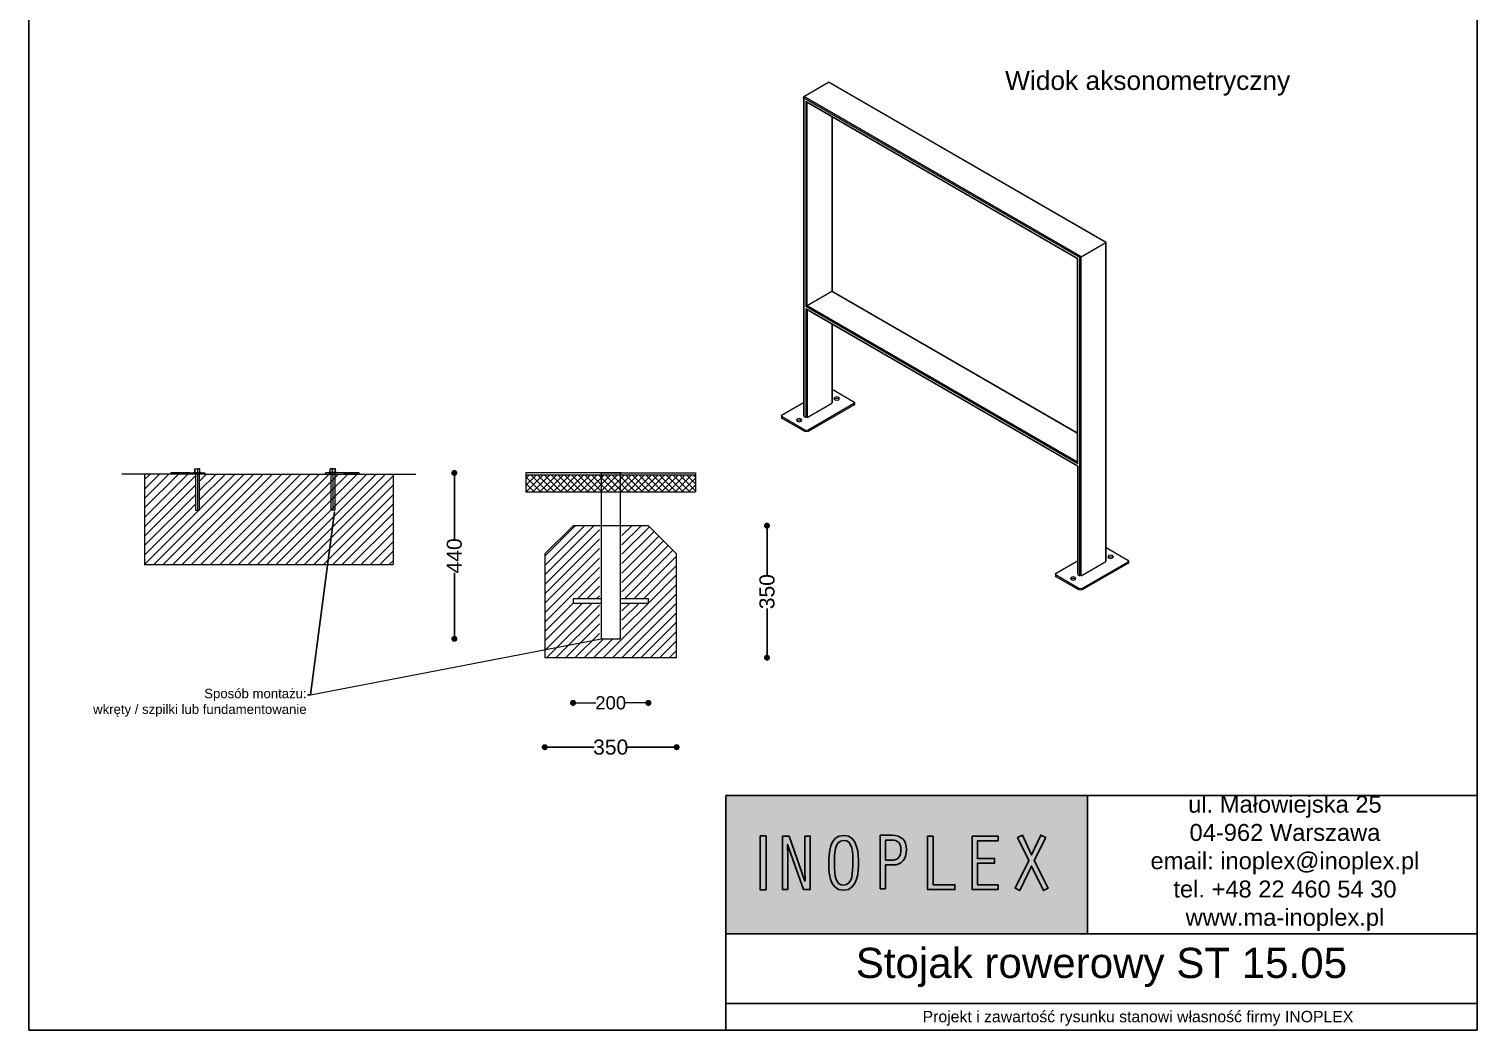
# Model space of a CAD drawing. Header units: millimetres. Extents: x 27569 to 31413, y 14359 to 19670.
# Drawn here: x 27569 to 31413, y 14359 to 17015 of the extents above; entities that cross this region are included whole.
import ezdxf
from ezdxf import colors
from ezdxf.entities.mleader import LeaderData, LeaderLine
from ezdxf.math import Vec2, Vec3

# ---------------------------------------------------------------- set-up
doc = ezdxf.new("R2010")
doc.units = ezdxf.units.MM
doc.header["$LTSCALE"] = 3
for name, color, linetype, lineweight in [('Elementy modelu - Kształty_Nr_pióra__1', 7, 'Continuous', 13), ('Konstrukcja - Słupy_Nr_pióra__1', 7, 'Continuous', 13), ('Krawędzie widoczneARTUR', 7, 'Continuous', 50), ('stal', 7, 'Continuous', 20)]:
    doc.layers.add(name, color=color, linetype=linetype, lineweight=lineweight)
doc.layers.add('LAYER_1', color=7, linetype='Continuous')
doc.styles.get("Standard").update_dxf_attribs({"font": 'arial.ttf'})
doc.dimstyles.new('MATEUSZ', dxfattribs={"dimtxt": 35, "dimasz": 16, "dimexe": 0.18, "dimexo": 0.0625, "dimgap": 0.09, "dimtad": 0, "dimdec": 0, "dimdsep": 46, "dimtxsty": 'Standard', "dimblk": 'DOT', "dimcen": 0.09, "dimse1": 1, "dimse2": 1, "dimadec": 0, "dimazin": 0, "dimtfac": 1, "dimtdec": 0, "dimtofl": 0, "dimtmove": 0, "dimatfit": 3, "dimfxl": 0, "dimtolj": 1, "dimtzin": 0, "dimlwd": 9, "dimlwe": 9, "dimarcsym": 0})
doc.dimstyles.get("Standard").update_dxf_attribs({"dimtxt": 0.18, "dimasz": 0.18, "dimexe": 0.18, "dimexo": 0.0625, "dimgap": 0.09, "dimtad": 0, "dimtih": 1, "dimtoh": 1, "dimdec": 4, "dimzin": 0, "dimdsep": 46, "dimtxsty": 'Standard', "dimcen": 0.09, "dimadec": 0, "dimazin": 0, "dimtfac": 1, "dimtdec": 4, "dimtofl": 0, "dimtmove": 0, "dimatfit": 3, "dimfxl": 0, "dimtolj": 1, "dimtzin": 0, "dimarcsym": 0})

# ---------------------------------------------------------------- blocks, each defined once
blk = doc.blocks.new('_Dot')
at = {"color": 0, "linetype": 'ByBlock', "lineweight": -2}
blk.add_line((-0.5, 0), (-1, 0), dxfattribs=at)
at = {"color": 0, "linetype": 'ByBlock', "const_width": 0.5}
blk.add_lwpolyline([(-0.25, 0, 1), (0.25, 0, 1)], format="xyb", close=True, dxfattribs=at)
blk = doc.blocks.new('*D9')
at = {"color": 0, "lineweight": -2}
for p, q in [((1138.5, -724.5), (1253.3, -724.5)), ((1456.5, -724.5), (1341.7, -724.5))]:
    blk.add_line(p, q, dxfattribs=at)
at = {"layer": 'Defpoints', "color": 0}
for p in [(1122.5, -487), (1472.5, -487), (1472.5, -724.5)]:
    blk.add_point(p, dxfattribs=at)
at = {"color": 0, "lineweight": -2, "xscale": 16, "yscale": 16, "zscale": 16, "rotation": 180}
blk.add_blockref('_Dot', (1122.5, -724.5), dxfattribs=at)
at = {"color": 0, "lineweight": -2, "xscale": 16, "yscale": 16, "zscale": 16}
blk.add_blockref('_Dot', (1472.5, -724.5), dxfattribs=at)
at = {"color": 0, "lineweight": 15, "insert": (1297.5, -724.5), "char_height": 40, "attachment_point": 5}
blk.add_mtext('\\A1;350', dxfattribs=at)
blk = doc.blocks.new('*D10')
at = {"color": 0, "lineweight": -2}
for p, q in [((1712.5, -153), (1712.5, -267.8)), ((1712.5, -471), (1712.5, -356.2))]:
    blk.add_line(p, q, dxfattribs=at)
at = {"layer": 'Defpoints', "color": 0}
for p in [(1712.5, -137), (1712.5, -137), (1472.5, -487)]:
    blk.add_point(p, dxfattribs=at)
at = {"color": 0, "lineweight": -2, "xscale": 16, "yscale": 16, "zscale": 16}
for p, rotation in [((1712.5, -137), 90), ((1712.5, -487), 270)]:
    blk.add_blockref('_Dot', p, dxfattribs=dict(at, rotation=rotation))
at = {"color": 0, "lineweight": 15, "insert": (1712.5, -312), "char_height": 40, "attachment_point": 5, "rotation": 90}
blk.add_mtext('\\A1;350', dxfattribs=at)
blk = doc.blocks.new('*D11')
at = {"color": 0, "lineweight": -2}
for p, q in [((882.5, -13), (882.5, -172)), ((882.5, -421), (882.5, -262))]:
    blk.add_line(p, q, dxfattribs=at)
at = {"layer": 'Defpoints', "color": 0}
for p in [(1322.5, 3), (882.5, -437), (1320, -437)]:
    blk.add_point(p, dxfattribs=at)
at = {"color": 0, "lineweight": -2, "xscale": 16, "yscale": 16, "zscale": 16}
for p, rotation in [((882.5, 3), 90), ((882.5, -437), 270)]:
    blk.add_blockref('_Dot', p, dxfattribs=dict(at, rotation=rotation))
at = {"color": 0, "lineweight": 15, "insert": (882.5, -217), "char_height": 40, "attachment_point": 5, "rotation": 90}
blk.add_mtext('\\A1;440', dxfattribs=at)
blk = doc.blocks.new('*D12')
at = {"color": 0, "lineweight": 9}
for p, q in [((1213.5, -607), (1258.5, -607)), ((1381.5, -607), (1336.5, -607))]:
    blk.add_line(p, q, dxfattribs=at)
at = {"layer": 'Defpoints', "color": 0}
for p in [(1197.5, -343), (1397.5, -343), (1397.5, -607)]:
    blk.add_point(p, dxfattribs=at)
at = {"color": 0, "lineweight": 9, "xscale": 16, "yscale": 16, "zscale": 16, "rotation": 180}
blk.add_blockref('_Dot', (1197.5, -607), dxfattribs=at)
at = {"color": 0, "lineweight": 9, "xscale": 16, "yscale": 16, "zscale": 16}
blk.add_blockref('_Dot', (1397.5, -607), dxfattribs=at)
at = {"color": 0, "insert": (1297.5, -607), "char_height": 35, "attachment_point": 5}
blk.add_mtext('\\A1;200', dxfattribs=at)
blk = doc.blocks.new('MOCOWANIE')
at = {"lineweight": 9}
h = blk.add_hatch(dxfattribs=at)
h.set_pattern_fill('JIS_WOOD', color=256, scale=25)
h.set_pattern_definition([(45, (-2381.82, -1962.995), (-12.5, 12.5), [])])
h.paths.add_polyline_path([(574.7, 0), (560, 0), (220, 0), (205.3, 0), (205.3, -96.1), (195, -96), (195, 0), (140, 0), (60, 0), (60, -240), (720, -240), (720, 0), (640, 0), (585, 0), (585, 0), (574.7, 0)])
h = blk.add_hatch(dxfattribs=at)
h.set_pattern_fill('ANSI37', color=256, scale=4)
h.set_pattern_definition([(45, (-816.598, -2153.975), (-8.980256, 8.980256), []), (135, (-816.598, -2153.975), (-8.980256, -8.980256), [])])
h.paths.add_polyline_path([(1272.5, -2), (1072.5, -2), (1072.5, -47), (1272.5, -47)])
h.paths.add_polyline_path([(1322.5, -2), (1272.5, -2), (1272.5, -47), (1322.5, -47)])
h.paths.add_polyline_path([(1522.5, -2), (1322.5, -2), (1322.5, -47), (1522.5, -47)])
h = blk.add_hatch(dxfattribs=at)
h.set_pattern_fill('JIS_WOOD', color=256, scale=25)
h.set_pattern_definition([(45, (-15721.51, -12568), (-12.5, 12.5), [])])
h.paths.add_polyline_path([(1267.5, -137), (1197.5, -137), (1122.5, -212), (1122.5, -487), (1322.5, -487), (1472.5, -487), (1472.5, -212), (1397.5, -137), (1327.5, -137), (1327.5, -331), (1397.5, -331), (1397.5, -343), (1327.5, -343), (1327.5, -437), (1267.5, -437), (1267.5, -343), (1197.5, -343), (1197.5, -331), (1267.5, -331)])
for p, q in [((140, 0), (0, 0)), ((140, 0), (60, 0)), ((60, 0), (60, -240)), ((180, 3), (130, 3)), ((130, 3), (130, 0)), ((140, 3), (180, 3)), ((140, 3), (220, 3)), ((220, 0), (140, 0)), ((220, 3), (220, 0)), ((220, 3), (220, 0)), ((220, 0), (560, 0)), ((580, 3), (540, 3)), ((540, 3), (540, 0)), ((630, 3), (550, 3)), ((550, 0), (630, 0)), ((620, 3), (570, 3)), ((590, 3), (630, 3)), ((630, 0), (630, 3)), ((630, 0), (780, 0)), ((640, 0), (720, 0)), ((720, 0), (720, -240)), ((1272.5, 3), (1072.5, 3)), ((1072.5, 3), (1072.5, -47)), ((1072.5, 3), (1072.5, -2)), ((1327.5, 3), (1267.5, 3)), ((1322.5, 3), (1272.5, 3)), ((1272.5, 3), (1322.5, 3)), ((1272.5, 3), (1272.5, -437)), ((1322.5, 3), (1522.5, 3)), ((1322.5, 3), (1322.5, -437)), ((1522.5, 3), (1522.5, -47)), ((1072.5, -2), (1522.5, -2)), ((1072.5, -47), (1522.5, -47)), ((1122.5, -212), (1197.5, -137)), ((1397.5, -137), (1197.5, -137)), ((1472.5, -212), (1397.5, -137)), ((1122.5, -212), (1122.5, -487)), ((1472.5, -487), (1472.5, -212)), ((58.9, -240), (720, -240)), ((1122.5, -487), (1322.5, -487)), ((1322.5, -487), (1472.5, -487))]:
    blk.add_line(p, q, dxfattribs=at)
at = {"lineweight": 15}
blk.add_line((500.3, -585.7), (1272.5, -437), dxfattribs=at)
at = {"layer": 'Krawędzie widoczneARTUR', "lineweight": 9}
for p, q in [((190, 4), (210.3, 4)), ((190, 4), (190, 3)), ((193.2, 4.7), (193.2, 11.7)), ((194, 14.2), (205.9, 14.2)), ((194.3, 4.7), (194.3, 11.7)), ((195.3, 4), (195.3, 3)), ((201.3, 4.7), (201.3, 11.7)), ((205.9, 14.2), (206.5, 14.2)), ((207.2, 4.7), (207.2, 11.7)), ((570, 4), (549.7, 4)), ((552.8, 4.7), (552.8, 11.7)), ((554.1, 14.2), (553.5, 14.2)), ((566, 14.2), (554.1, 14.2)), ((558.7, 4.7), (558.7, 11.7)), ((564.7, 4), (564.7, 3)), ((565.7, 4.7), (565.7, 11.7)), ((566.8, 4.7), (566.8, 11.7)), ((570, 4), (570, 3)), ((1197.5, -331), (1197.5, -343)), ((1272.5, -331), (1197.5, -331)), ((1272.5, -343), (1197.5, -343)), ((1397.5, -331), (1322.5, -331)), ((1397.5, -343), (1322.5, -343)), ((1397.5, -343), (1397.5, -331)), ((1272.5, -437), (1322.5, -437)), ((1275, -437), (1272.5, -437)), ((1322.5, -437), (1320, -437))]:
    blk.add_line(p, q, dxfattribs=at)
at = {"layer": 'Krawędzie widoczneARTUR', "lineweight": 9, "flags": 128}
for points in [[(193.2, 11.7), (193.2, 12.1), (193.3, 12.4), (193.3, 12.7), (193.3, 13), (193.4, 13.3), (193.4, 13.5), (193.5, 13.6), (193.5, 13.8), (193.6, 13.9), (193.7, 13.9), (193.7, 14), (193.8, 14), (193.8, 14), (193.9, 13.9), (193.9, 13.9), (194, 13.8), (194, 13.6), (194.1, 13.5), (194.2, 13.3), (194.2, 13), (194.2, 12.7), (194.3, 12.4), (194.3, 12.1), (194.3, 11.7)], [(193.2, 4.7), (193.2, 4.7), (193.2, 4.7), (193.2, 4.6), (193.2, 4.6), (193.2, 4.6), (193.2, 4.5), (193.2, 4.5), (193.2, 4.5), (193.2, 4.4), (193.2, 4.4), (193.2, 4.4), (193.3, 4.3), (193.3, 4.3), (193.3, 4.3), (193.3, 4.2), (193.3, 4.2), (193.3, 4.2), (193.3, 4.1), (193.3, 4.1), (193.3, 4.1), (193.3, 4.1), (193.3, 4), (193.4, 4), (193.4, 4)], [(194, 14.2), (193.8, 14.1), (193.6, 13.9)], [(194.3, 11.7), (194.4, 12.1), (194.6, 12.4), (194.8, 12.7), (195.1, 13), (195.4, 13.3), (195.7, 13.5), (196, 13.6), (196.3, 13.8), (196.7, 13.9), (197.1, 13.9), (197.4, 14), (197.8, 14), (198.2, 14), (198.5, 13.9), (198.9, 13.9), (199.3, 13.8), (199.6, 13.7), (199.9, 13.5), (200.3, 13.3), (200.5, 13), (200.8, 12.7), (201, 12.4), (201.2, 12.1), (201.3, 11.7)], [(194.3, 4.7), (194.3, 4.7), (194.3, 4.7), (194.3, 4.6), (194.3, 4.6), (194.3, 4.6), (194.3, 4.5), (194.3, 4.5), (194.3, 4.5), (194.3, 4.4), (194.3, 4.4), (194.3, 4.4), (194.3, 4.3), (194.4, 4.3), (194.4, 4.3), (194.4, 4.2), (194.4, 4.2), (194.4, 4.2), (194.4, 4.1), (194.4, 4.1), (194.4, 4.1), (194.4, 4.1), (194.4, 4), (194.4, 4), (194.4, 4)], [(207, 12.3), (206.9, 12.6), (206.7, 12.9), (206.5, 13.1), (206.3, 13.3), (206.1, 13.5), (205.9, 13.6), (205.6, 13.7), (205.4, 13.8), (205.1, 13.9), (204.9, 13.9), (204.6, 14), (204.4, 14), (204.1, 14), (203.8, 14), (203.6, 13.9), (203.3, 13.9), (203.1, 13.8), (202.8, 13.7), (202.6, 13.6), (202.3, 13.3), (202, 13), (201.7, 12.6), (201.5, 12.2), (201.3, 11.7)], [(201.3, 4.7), (201.3, 4.7), (201.3, 4.7), (201.3, 4.6), (201.3, 4.6), (201.3, 4.6), (201.3, 4.5), (201.3, 4.5), (201.3, 4.5), (201.3, 4.4), (201.3, 4.4), (201.3, 4.4), (201.3, 4.3), (201.3, 4.3), (201.3, 4.3), (201.3, 4.2), (201.3, 4.2), (201.3, 4.2), (201.3, 4.1), (201.3, 4.1), (201.3, 4.1), (201.3, 4.1), (201.3, 4), (201.3, 4), (201.3, 4)], [(206.8, 13.9), (206.6, 14.1), (206.5, 14.2)], [(207.2, 11.7), (207.2, 11.8), (207.2, 12), (207.2, 12.1), (207.2, 12.3), (207.2, 12.4), (207.2, 12.5), (207.1, 12.7), (207.1, 12.8), (207.1, 12.9), (207.1, 13), (207.1, 13.1), (207.1, 13.2), (207, 13.3), (207, 13.4), (207, 13.5), (207, 13.5), (207, 13.6), (206.9, 13.7), (206.9, 13.7), (206.9, 13.8), (206.9, 13.8), (206.9, 13.8), (206.8, 13.9), (206.8, 13.9)], [(207, 12.3), (207, 12.3), (207, 12.3), (207, 12.3), (207, 12.2), (207.1, 12.2), (207.1, 12.2), (207.1, 12.2), (207.1, 12.1), (207.1, 12.1), (207.1, 12.1), (207.1, 12), (207.1, 12), (207.1, 12), (207.1, 12), (207.2, 11.9), (207.2, 11.9), (207.2, 11.9), (207.2, 11.9), (207.2, 11.8), (207.2, 11.8), (207.2, 11.8), (207.2, 11.7), (207.2, 11.7), (207.2, 11.7)], [(207.2, 4.7), (207.2, 4.7), (207.2, 4.7), (207.2, 4.6), (207.2, 4.6), (207.2, 4.6), (207.2, 4.5), (207.2, 4.5), (207.2, 4.5), (207.2, 4.4), (207.2, 4.4), (207.2, 4.4), (207.2, 4.3), (207.2, 4.3), (207.2, 4.3), (207.2, 4.2), (207.2, 4.2), (207.1, 4.2), (207.1, 4.1), (207.1, 4.1), (207.1, 4.1), (207.1, 4.1), (207.1, 4), (207.1, 4), (207.1, 4)], [(552.8, 11.7), (552.8, 11.8), (552.8, 12), (552.8, 12.1), (552.8, 12.3), (552.8, 12.4), (552.8, 12.5), (552.9, 12.7), (552.9, 12.8), (552.9, 12.9), (552.9, 13), (552.9, 13.1), (552.9, 13.2), (553, 13.3), (553, 13.4), (553, 13.5), (553, 13.5), (553, 13.6), (553.1, 13.7), (553.1, 13.7), (553.1, 13.8), (553.1, 13.8), (553.1, 13.8), (553.2, 13.9), (553.2, 13.9)], [(553, 12.3), (553, 12.3), (553, 12.3), (553, 12.3), (553, 12.2), (552.9, 12.2), (552.9, 12.2), (552.9, 12.2), (552.9, 12.1), (552.9, 12.1), (552.9, 12.1), (552.9, 12), (552.9, 12), (552.9, 12), (552.9, 12), (552.8, 11.9), (552.8, 11.9), (552.8, 11.9), (552.8, 11.9), (552.8, 11.8), (552.8, 11.8), (552.8, 11.8), (552.8, 11.7), (552.8, 11.7), (552.8, 11.7)], [(552.8, 4.7), (552.8, 4.7), (552.8, 4.7), (552.8, 4.6), (552.8, 4.6), (552.8, 4.6), (552.8, 4.5), (552.8, 4.5), (552.8, 4.5), (552.8, 4.4), (552.8, 4.4), (552.8, 4.4), (552.8, 4.3), (552.8, 4.3), (552.8, 4.3), (552.8, 4.2), (552.8, 4.2), (552.9, 4.2), (552.9, 4.1), (552.9, 4.1), (552.9, 4.1), (552.9, 4.1), (552.9, 4), (552.9, 4), (552.9, 4)], [(553, 12.3), (553.1, 12.6), (553.3, 12.9), (553.5, 13.1), (553.7, 13.3), (553.9, 13.5), (554.1, 13.6), (554.4, 13.7), (554.6, 13.8), (554.9, 13.9), (555.1, 13.9), (555.4, 14), (555.6, 14), (555.9, 14), (556.2, 14), (556.4, 13.9), (556.7, 13.9), (556.9, 13.8), (557.2, 13.7), (557.4, 13.6), (557.7, 13.3), (558, 13), (558.3, 12.6), (558.5, 12.2), (558.7, 11.7)], [(553.2, 13.9), (553.4, 14.1), (553.5, 14.2)], [(565.7, 11.7), (565.6, 12.1), (565.4, 12.4), (565.2, 12.7), (564.9, 13), (564.6, 13.3), (564.3, 13.5), (564, 13.6), (563.7, 13.8), (563.3, 13.9), (562.9, 13.9), (562.6, 14), (562.2, 14), (561.8, 14), (561.5, 13.9), (561.1, 13.9), (560.7, 13.8), (560.4, 13.7), (560.1, 13.5), (559.7, 13.3), (559.5, 13), (559.2, 12.7), (559, 12.4), (558.8, 12.1), (558.7, 11.7)], [(558.7, 4.7), (558.7, 4.7), (558.7, 4.7), (558.7, 4.6), (558.7, 4.6), (558.7, 4.6), (558.7, 4.5), (558.7, 4.5), (558.7, 4.5), (558.7, 4.4), (558.7, 4.4), (558.7, 4.4), (558.7, 4.3), (558.7, 4.3), (558.7, 4.3), (558.7, 4.2), (558.7, 4.2), (558.7, 4.2), (558.7, 4.1), (558.7, 4.1), (558.7, 4.1), (558.7, 4.1), (558.7, 4), (558.7, 4), (558.7, 4)], [(565.7, 4.7), (565.7, 4.7), (565.7, 4.7), (565.7, 4.6), (565.7, 4.6), (565.7, 4.6), (565.7, 4.5), (565.7, 4.5), (565.7, 4.5), (565.7, 4.4), (565.7, 4.4), (565.7, 4.4), (565.7, 4.3), (565.6, 4.3), (565.6, 4.3), (565.6, 4.2), (565.6, 4.2), (565.6, 4.2), (565.6, 4.1), (565.6, 4.1), (565.6, 4.1), (565.6, 4.1), (565.6, 4), (565.6, 4), (565.6, 4)], [(566.8, 11.7), (566.8, 12.1), (566.7, 12.4), (566.7, 12.7), (566.7, 13), (566.6, 13.3), (566.6, 13.5), (566.5, 13.6), (566.5, 13.8), (566.4, 13.9), (566.3, 13.9), (566.3, 14), (566.2, 14), (566.2, 14), (566.1, 13.9), (566.1, 13.9), (566, 13.8), (566, 13.6), (565.9, 13.5), (565.8, 13.3), (565.8, 13), (565.8, 12.7), (565.7, 12.4), (565.7, 12.1), (565.7, 11.7)], [(566, 14.2), (566.2, 14.1), (566.4, 13.9)], [(566.8, 4.7), (566.8, 4.7), (566.8, 4.7), (566.8, 4.6), (566.8, 4.6), (566.8, 4.6), (566.8, 4.5), (566.8, 4.5), (566.8, 4.5), (566.8, 4.4), (566.8, 4.4), (566.8, 4.4), (566.7, 4.3), (566.7, 4.3), (566.7, 4.3), (566.7, 4.2), (566.7, 4.2), (566.7, 4.2), (566.7, 4.1), (566.7, 4.1), (566.7, 4.1), (566.7, 4.1), (566.7, 4), (566.6, 4), (566.6, 4)]]:
    blk.add_lwpolyline(points, dxfattribs=at)
at = {"layer": 'stal', "lineweight": 9}
for p, q in [((190, 3), (195, 3)), ((195, 3), (195, -96)), ((195, 3), (200.3, 3)), ((200.3, 3), (200.3, -96.1)), ((207.1, 4), (204.1, 4)), ((210.3, 3), (205.3, 3)), ((205.3, 3), (205.3, -96.1)), ((210.3, 4), (210.3, 3)), ((549.7, 4), (549.7, 3)), ((549.7, 3), (554.7, 3)), ((552.9, 4), (555.9, 4)), ((554.7, 3), (554.7, -96.1)), ((565, 3), (559.7, 3)), ((559.7, 3), (559.7, -96.1)), ((570, 3), (565, 3)), ((565, 3), (565, -96)), ((195, -96), (205.3, -96.1)), ((565, -96), (554.7, -96.1))]:
    blk.add_line(p, q, dxfattribs=at)
at = {"lineweight": 15}
for base, p1, p2, picture, middle in [((882.5, -437), (1322.5, 3), (1320, -437), '*D11', (882.5, -217)), ((1712.5, -137), (1472.5, -487), (1712.5, -137), '*D10', (1712.5, -312))]:
    dim = blk.add_linear_dim(base=base, p1=p1, p2=p2, angle=90, dimstyle='Standard', override={"dimtxt": 40, "dimasz": 16, "dimtih": 0, "dimtoh": 0, "dimdec": 0, "dimblk": 'Dot', "dimse1": 1, "dimse2": 1, "dimtdec": 0}, dxfattribs=at)
    dim.commit()
    dim.dimension.update_dxf_attribs({"geometry": picture, "text_midpoint": middle})
dim = blk.add_linear_dim(base=(1397.5, -607), p1=(1197.5, -343), p2=(1397.5, -343), dimstyle='MATEUSZ')
dim.commit()
dim.dimension.update_dxf_attribs({"geometry": '*D12', "text_midpoint": (1297.5, -607)})
dim = blk.add_linear_dim(base=(1472.5, -724.5), p1=(1122.5, -487), p2=(1472.5, -487), dimstyle='Standard', override={"dimtxt": 40, "dimasz": 16, "dimtih": 0, "dimtoh": 0, "dimdec": 0, "dimblk": 'Dot', "dimse1": 1, "dimse2": 1, "dimtdec": 0}, dxfattribs=at)
dim.commit()
dim.dimension.update_dxf_attribs({"geometry": '*D9', "text_midpoint": (1297.5, -724.5)})
ml = blk.add_multileader_mtext('Standard', dxfattribs=at)
ml.set_content('Sposób montażu:\\Pwkręty / szpilki lub fundamentowanie', color=256)
ml.set_leader_properties()
ml.build(insert=Vec2(0, 0))
ctx = ml.context
ctx.base_point, ctx.char_height, ctx.plane_origin = Vec3(-77, -585.7), 25, Vec3(585, -96)
ctx.text_align_type = 2
notes = []
notes.append((ctx, [(1, (1, 1, 0), (500.3, -585.7), (-1, 0), 8, [(0, [(565, -96)], 0, [])])]))
ctx.mtext.insert, ctx.mtext.alignment, ctx.mtext.flow_direction = Vec3(490.3, -569.6), 3, 5
for ctx, leaders in notes:
    for number, flags, end, landing, length, lines in leaders:
        leader = LeaderData()
        leader.index, (leader.has_last_leader_line, leader.has_dogleg_vector, leader.attachment_direction) = number, flags
        leader.last_leader_point, leader.dogleg_vector, leader.dogleg_length = Vec3(end), Vec3(landing), length
        for number, points, colour, breaks in lines:
            line = LeaderLine()
            line.index, line.vertices, line.color, line.breaks = number, Vec3.list(points), colors.encode_raw_color(colour), breaks
            leader.lines.append(line)
        ctx.leaders.append(leader)

msp = doc.modelspace()

# ---------------------------------------------------------------- hatches: boundary and pattern name
h = msp.add_hatch(color=255)
h.dxf.hatch_style = 1
h.paths.add_polyline_path([(30378.7, 14981), (29418.7, 14981), (29418.7, 14616.4), (29418.7, 14614.6), (30378.7, 14614.6)])
h.paths.add_polyline_path([(30348.5, 14891.3), (30348.5, 14709.1), (30328.3, 14709.1), (30328.3, 14632.2), (29433.5, 14632.2), (29433.5, 14964.2), (30328.3, 14964.2), (30328.3, 14891.3)], flags=16)
h = msp.add_hatch(color=250)
h.dxf.hatch_style = 1
h.paths.add_polyline_path([(30328.3, 14709.1), (29795.8, 14709.1), (29795.8, 14891.3), (30328.3, 14891.3), (30328.3, 14964.2), (29433.5, 14964.2), (29433.5, 14632.2), (30328.3, 14632.2)])
edge = h.paths.add_edge_path(flags=16)
edge.add_spline(control_points=[(29770.4, 14802.9), (29770.4, 14785.1), (29771, 14730), (29731.1, 14730)], knot_values=[0, 0, 0, 0, 1, 1, 1, 1], degree=3, periodic=0)
edge.add_spline(control_points=[(29731.1, 14730), (29690.7, 14730), (29691.7, 14784.7), (29691.7, 14802.9)], knot_values=[0, 0, 0, 0, 1, 1, 1, 1], degree=3, periodic=0)
edge.add_spline(control_points=[(29691.7, 14802.9), (29691.7, 14826.3), (29693.2, 14875.6), (29731.1, 14875.6)], knot_values=[0, 0, 0, 0, 1, 1, 1, 1], degree=3, periodic=0)
edge.add_spline(control_points=[(29731.1, 14875.6), (29771, 14875.6), (29770.4, 14821.6), (29770.4, 14802.9)], knot_values=[0, 0, 0, 0, 1, 1, 1, 1], degree=3, periodic=0)
edge = h.paths.add_edge_path(flags=0)
edge.add_spline(control_points=[(29755.5, 14802.9), (29755.5, 14778.3), (29755.7, 14743.4), (29731.1, 14743.4)], knot_values=[0, 0, 0, 0, 1, 1, 1, 1], degree=3, periodic=0)
edge.add_spline(control_points=[(29731.1, 14743.4), (29711.1, 14743.4), (29706.6, 14764.7), (29706.6, 14802.9)], knot_values=[0, 0, 0, 0, 1, 1, 1, 1], degree=3, periodic=0)
edge.add_spline(control_points=[(29706.6, 14802.9), (29706.6, 14823.8), (29706, 14862.2), (29731.1, 14862.2)], knot_values=[0, 0, 0, 0, 1, 1, 1, 1], degree=3, periodic=0)
edge.add_spline(control_points=[(29731.1, 14862.2), (29756.1, 14862.2), (29755.5, 14829.7), (29755.5, 14802.9)], knot_values=[0, 0, 0, 0, 1, 1, 1, 1], degree=3, periodic=0)
h.paths.add_polyline_path([(29642.5, 14731.9), (29624.7, 14731.9), (29582.6, 14851.4), (29582.2, 14851), (29582.8, 14818.9), (29582.8, 14731.9), (29568.6, 14731.9), (29568.6, 14873.7), (29586.4, 14873.7), (29628.5, 14754.5), (29628.9, 14754.9), (29628.3, 14786.6), (29628.3, 14873.7), (29642.5, 14873.7)], flags=16)
h.paths.add_polyline_path([(29525.2, 14731.4), (29509.6, 14731.4), (29509.6, 14874.1), (29525.2, 14874.1)], flags=16)
edge = h.paths.add_edge_path(flags=0)
edge.add_spline(control_points=[(29755.5, 14802.9), (29755.5, 14829.7), (29756.1, 14862.2), (29731.1, 14862.2)], knot_values=[0, 0, 0, 0, 1, 1, 1, 1], degree=3, periodic=0)
edge.add_spline(control_points=[(29731.1, 14862.2), (29706, 14862.2), (29706.6, 14823.8), (29706.6, 14802.9)], knot_values=[0, 0, 0, 0, 1, 1, 1, 1], degree=3, periodic=0)
edge.add_spline(control_points=[(29706.6, 14802.9), (29706.6, 14764.7), (29711.1, 14743.4), (29731.1, 14743.4)], knot_values=[0, 0, 0, 0, 1, 1, 1, 1], degree=3, periodic=0)
edge.add_spline(control_points=[(29731.1, 14743.4), (29755.7, 14743.4), (29755.5, 14778.3), (29755.5, 14802.9)], knot_values=[0, 0, 0, 0, 1, 1, 1, 1], degree=3, periodic=0)
h = msp.add_hatch(color=75)
h.dxf.hatch_style = 1
h.paths.add_polyline_path([(30348.5, 14891.3), (29795.8, 14891.3), (29795.8, 14709.1), (30348.5, 14709.1)])
h.paths.add_polyline_path([(30274.1, 14735.1), (30261.4, 14729.2), (30230.3, 14794), (30198.9, 14729.2), (30186.1, 14735.1), (30223.1, 14809.1), (30192.7, 14869.9), (30205.9, 14876.5), (30230.1, 14823.6), (30254.3, 14876.5), (30267.5, 14869.9), (30237.1, 14809.1)], flags=16)
h.paths.add_polyline_path([(30141.2, 14744.7), (30141.2, 14731.9), (30072.1, 14731.9), (30072.1, 14873.7), (30141.2, 14873.7), (30141.2, 14861), (30086.4, 14861), (30086.4, 14814.2), (30131.7, 14814.2), (30131.7, 14801.5), (30086.4, 14801.5), (30086.4, 14744.7)], flags=16)
h.paths.add_polyline_path([(30026.7, 14744.7), (30026.7, 14731.9), (29954.2, 14731.9), (29954.2, 14873.7), (29968.5, 14873.7), (29968.5, 14744.7)], flags=16)
edge = h.paths.add_edge_path(flags=16)
edge.add_spline(control_points=[(29898.2, 14838.1), (29898.2, 14811.8), (29883.3, 14797.1), (29863.7, 14797.1)], knot_values=[0, 0, 0, 0, 1, 1, 1, 1], degree=3, periodic=0)
edge.add_line((29863.7, 14797.1), (29842.5, 14797.1))
edge.add_line((29842.5, 14797.1), (29842.5, 14734))
edge.add_line((29842.5, 14734), (29828.2, 14734))
edge.add_line((29828.2, 14734), (29828.2, 14875.7))
edge.add_line((29828.2, 14875.7), (29859.1, 14875.7))
edge.add_spline(control_points=[(29859.1, 14875.7), (29884.2, 14875.7), (29898.2, 14862.4), (29898.2, 14838.1)], knot_values=[0, 0, 0, 0, 1, 1, 1, 1], degree=3, periodic=0)
edge = h.paths.add_edge_path(flags=0)
edge.add_spline(control_points=[(29883.3, 14838.1), (29883.3, 14820.3), (29875.6, 14810.3), (29862.5, 14810.1)], knot_values=[0, 0, 0, 0, 1, 1, 1, 1], degree=3, periodic=0)
edge.add_line((29862.5, 14810.1), (29842.5, 14809.9))
edge.add_line((29842.5, 14809.9), (29842.5, 14863))
edge.add_line((29842.5, 14863), (29858.9, 14863))
edge.add_spline(control_points=[(29858.9, 14863), (29874.2, 14863), (29883.3, 14855.6), (29883.3, 14838.1)], knot_values=[0, 0, 0, 0, 1, 1, 1, 1], degree=3, periodic=0)
edge = h.paths.add_edge_path(flags=0)
edge.add_spline(control_points=[(29862.5, 14810.1), (29875.6, 14810.3), (29883.3, 14820.3), (29883.3, 14838.1)], knot_values=[0, 0, 0, 0, 1, 1, 1, 1], degree=3, periodic=0)
edge.add_spline(control_points=[(29883.3, 14838.1), (29883.3, 14855.6), (29874.2, 14863), (29858.9, 14863)], knot_values=[0, 0, 0, 0, 1, 1, 1, 1], degree=3, periodic=0)
edge.add_line((29858.9, 14863), (29842.5, 14863))
edge.add_line((29842.5, 14863), (29842.5, 14809.9))
edge.add_line((29842.5, 14809.9), (29862.5, 14810.1))
h = msp.add_hatch(color=255)
h.dxf.hatch_style = 1
h.paths.add_polyline_path([(29525.2, 14874.1), (29509.6, 14874.1), (29509.6, 14731.4), (29525.2, 14731.4)])
h.paths.add_polyline_path([(29624.7, 14731.9), (29642.5, 14731.9), (29642.5, 14873.7), (29628.3, 14873.7), (29628.3, 14786.6), (29629, 14753.2), (29586.4, 14873.7), (29568.6, 14873.7), (29568.6, 14731.9), (29582.8, 14731.9), (29582.8, 14818.9), (29582.1, 14852.7)])
edge = h.paths.add_edge_path()
edge.add_spline(control_points=[(29731.1, 14875.6), (29693.2, 14875.6), (29691.7, 14826.3), (29691.7, 14802.9)], knot_values=[0, 0, 0, 0, 1, 1, 1, 1], degree=3, periodic=0)
edge.add_spline(control_points=[(29691.7, 14802.9), (29691.7, 14784.7), (29690.7, 14730), (29731.1, 14730)], knot_values=[0, 0, 0, 0, 1, 1, 1, 1], degree=3, periodic=0)
edge.add_spline(control_points=[(29731.1, 14730), (29771, 14730), (29770.4, 14785.1), (29770.4, 14802.9)], knot_values=[0, 0, 0, 0, 1, 1, 1, 1], degree=3, periodic=0)
edge.add_spline(control_points=[(29770.4, 14802.9), (29770.4, 14821.6), (29771, 14875.6), (29731.1, 14875.6)], knot_values=[0, 0, 0, 0, 1, 1, 1, 1], degree=3, periodic=0)
edge = h.paths.add_edge_path(flags=16)
edge.add_spline(control_points=[(29706.6, 14802.9), (29706.6, 14823.8), (29706, 14862.2), (29731.1, 14862.2)], knot_values=[0, 0, 0, 0, 1, 1, 1, 1], degree=3, periodic=0)
edge.add_spline(control_points=[(29731.1, 14862.2), (29756.1, 14862.2), (29755.5, 14829.7), (29755.5, 14802.9)], knot_values=[0, 0, 0, 0, 1, 1, 1, 1], degree=3, periodic=0)
edge.add_spline(control_points=[(29755.5, 14802.9), (29755.5, 14778.3), (29755.7, 14743.4), (29731.1, 14743.4)], knot_values=[0, 0, 0, 0, 1, 1, 1, 1], degree=3, periodic=0)
edge.add_spline(control_points=[(29731.1, 14743.4), (29711.1, 14743.4), (29706.6, 14764.7), (29706.6, 14802.9)], knot_values=[0, 0, 0, 0, 1, 1, 1, 1], degree=3, periodic=0)
edge = h.paths.add_edge_path()
edge.add_line((29828.2, 14734), (29842.5, 14734))
edge.add_line((29842.5, 14734), (29842.5, 14797.1))
edge.add_line((29842.5, 14797.1), (29863.7, 14797.1))
edge.add_spline(control_points=[(29863.7, 14797.1), (29883.3, 14797.1), (29898.2, 14811.8), (29898.2, 14838.1)], knot_values=[0, 0, 0, 0, 1, 1, 1, 1], degree=3, periodic=0)
edge.add_spline(control_points=[(29898.2, 14838.1), (29898.2, 14862.4), (29884.2, 14875.7), (29859.1, 14875.7)], knot_values=[0, 0, 0, 0, 1, 1, 1, 1], degree=3, periodic=0)
edge.add_line((29859.1, 14875.7), (29828.2, 14875.7))
edge.add_line((29828.2, 14875.7), (29828.2, 14734))
edge = h.paths.add_edge_path(flags=16)
edge.add_line((29842.5, 14863), (29863.3, 14863))
edge.add_spline(control_points=[(29858.9, 14863), (29874.2, 14863), (29883.3, 14855.6), (29883.3, 14838.1)], knot_values=[0, 0, 0, 0, 1, 1, 1, 1], degree=3, periodic=0)
edge.add_spline(control_points=[(29883.3, 14838.1), (29883.3, 14820.3), (29875.6, 14810.3), (29862.5, 14810.1)], knot_values=[0, 0, 0, 0, 1, 1, 1, 1], degree=3, periodic=0)
edge.add_line((29862.5, 14810.1), (29842.5, 14809.9))
edge.add_line((29842.5, 14809.9), (29842.5, 14863))
h.paths.add_polyline_path([(29954.2, 14731.9), (30026.7, 14731.9), (30026.7, 14744.7), (29968.5, 14744.7), (29968.5, 14873.7), (29954.2, 14873.7)])
h.paths.add_polyline_path([(30086.4, 14861), (30141.2, 14861), (30141.2, 14873.7), (30072.1, 14873.7), (30072.1, 14731.9), (30141.2, 14731.9), (30141.2, 14744.7), (30086.4, 14744.7), (30086.4, 14801.5), (30131.7, 14801.5), (30131.7, 14814.2), (30086.4, 14814.2)])
h.paths.add_polyline_path([(30267.5, 14869.9), (30254.3, 14876.5), (30230.1, 14823.6), (30205.9, 14876.5), (30192.7, 14869.9), (30223.1, 14809.1), (30186.1, 14735.1), (30198.9, 14729.2), (30230.3, 14794), (30261.4, 14729.2), (30274.1, 14735.1), (30237.1, 14809.1)])
h = msp.add_hatch(color=250)
h.dxf.hatch_style = 1
edge = h.paths.add_edge_path()
edge.add_spline(control_points=[(29731.1, 14862.2), (29706, 14862.2), (29706.6, 14823.8), (29706.6, 14802.9)], knot_values=[0, 0, 0, 0, 1, 1, 1, 1], degree=3, periodic=0)
edge.add_spline(control_points=[(29706.6, 14802.9), (29706.6, 14764.7), (29711.1, 14743.4), (29731.1, 14743.4)], knot_values=[0, 0, 0, 0, 1, 1, 1, 1], degree=3, periodic=0)
edge.add_spline(control_points=[(29731.1, 14743.4), (29755.7, 14743.4), (29755.5, 14778.3), (29755.5, 14802.9)], knot_values=[0, 0, 0, 0, 1, 1, 1, 1], degree=3, periodic=0)
edge.add_spline(control_points=[(29755.5, 14802.9), (29755.5, 14829.7), (29756.1, 14862.2), (29731.1, 14862.2)], knot_values=[0, 0, 0, 0, 1, 1, 1, 1], degree=3, periodic=0)
h = msp.add_hatch(color=255)
h.dxf.hatch_style = 1
edge = h.paths.add_edge_path()
edge.add_line((29828.2, 14734), (29842.5, 14734))
edge.add_line((29842.5, 14734), (29842.5, 14797.1))
edge.add_line((29842.5, 14797.1), (29863.7, 14797.1))
edge.add_spline(control_points=[(29863.7, 14797.1), (29883.3, 14797.1), (29898.2, 14811.8), (29898.2, 14838.1)], knot_values=[0, 0, 0, 0, 1, 1, 1, 1], degree=3, periodic=0)
edge.add_spline(control_points=[(29898.2, 14838.1), (29898.2, 14862.4), (29884.2, 14875.7), (29859.1, 14875.7)], knot_values=[0, 0, 0, 0, 1, 1, 1, 1], degree=3, periodic=0)
edge.add_line((29859.1, 14875.7), (29828.2, 14875.7))
edge.add_line((29828.2, 14875.7), (29828.2, 14734))
edge = h.paths.add_edge_path(flags=16)
edge.add_line((29842.5, 14809.9), (29842.5, 14863))
edge.add_line((29842.5, 14863), (29869.3, 14863))
edge.add_spline(control_points=[(29858.9, 14863), (29874.2, 14863), (29883.3, 14855.6), (29883.3, 14838.1)], knot_values=[0, 0, 0, 0, 1, 1, 1, 1], degree=3, periodic=0)
edge.add_spline(control_points=[(29883.3, 14838.1), (29883.3, 14820.3), (29875.6, 14810.3), (29862.5, 14810.1)], knot_values=[0, 0, 0, 0, 1, 1, 1, 1], degree=3, periodic=0)
edge.add_line((29862.5, 14810.1), (29842.5, 14809.9))
h = msp.add_hatch(color=75)
h.dxf.hatch_style = 1
edge = h.paths.add_edge_path()
edge.add_line((29842.5, 14809.9), (29862.5, 14810.1))
edge.add_spline(control_points=[(29862.5, 14810.1), (29875.6, 14810.3), (29883.3, 14820.3), (29883.3, 14838.1)], knot_values=[0, 0, 0, 0, 1, 1, 1, 1], degree=3, periodic=0)
edge.add_spline(control_points=[(29883.3, 14838.1), (29883.3, 14855.6), (29874.2, 14863), (29858.9, 14863)], knot_values=[0, 0, 0, 0, 1, 1, 1, 1], degree=3, periodic=0)
edge.add_line((29858.9, 14863), (29842.5, 14863))
edge.add_line((29842.5, 14863), (29842.5, 14809.9))
h = msp.add_hatch(color=255)
h.dxf.hatch_style = 1
h.paths.add_polyline_path([(29954.2, 14731.9), (30026.7, 14731.9), (30026.7, 14744.7), (29968.5, 14744.7), (29968.5, 14873.7), (29954.2, 14873.7)])
h = msp.add_hatch(color=255)
h.dxf.hatch_style = 1
h.paths.add_polyline_path([(30072.1, 14731.9), (30141.2, 14731.9), (30141.2, 14744.7), (30086.4, 14744.7), (30086.4, 14801.5), (30131.7, 14801.5), (30131.7, 14814.2), (30086.4, 14814.2), (30086.4, 14861), (30141.2, 14861), (30141.2, 14873.7), (30072.1, 14873.7)])
h = msp.add_hatch(color=255)
h.dxf.hatch_style = 1
h.paths.add_polyline_path([(30223.1, 14809.1), (30186.1, 14735.1), (30198.9, 14729.2), (30230.3, 14794), (30261.4, 14729.2), (30274.1, 14735.1), (30237.1, 14809.1), (30267.5, 14869.9), (30254.3, 14876.5), (30230.1, 14823.6), (30205.9, 14876.5), (30192.7, 14869.9)])

# ---------------------------------------------------------------- linework, layer by layer
for p, q in [((29418.7, 14981), (31412.6, 14981)), ((29418.7, 14616.4), (29418.7, 14981)), ((30378.7, 14981), (30378.7, 14614.6)), ((31412.6, 14981), (31412.6, 14616.4)), ((29418.7, 14616.4), (29418.7, 14359.3)), ((31412.6, 14614.6), (29418.7, 14614.6)), ((31412.4, 14429.8), (29418.7, 14429.8))]:
    msp.add_line(p, q)
msp.add_lwpolyline([(27568.5, 19669.9), (31412.6, 19669.9), (31412.6, 14359.3), (27568.5, 14359.3)], close=True)
at = {"layer": 'Elementy modelu - Kształty_Nr_pióra__1', "linetype": 'Continuous'}
for p, q in [((29625.6, 16835.2), (29691.4, 16873.2)), ((29691.4, 16873.2), (29691.8, 16873.3)), ((30427.5, 16448.2), (29691.4, 16873.2)), ((29691.8, 16873.3), (29692.2, 16873.3)), ((29692.2, 16873.3), (29692.7, 16873.2)), ((29692.7, 16873.2), (29693.2, 16873)), ((30428.3, 16448.6), (29693.2, 16873)), ((29624.9, 16834.1), (29625.1, 16834.6)), ((29624.9, 16833.6), (29624.9, 16834.1)), ((29624.9, 16833), (29624.9, 16833.6)), ((29624.9, 16833.6), (29624.9, 15988.2)), ((29625.1, 16832.4), (29624.9, 16833)), ((29625.1, 16834.6), (29625.3, 16834.9)), ((29625.3, 16831.8), (29625.1, 16832.4)), ((29625.3, 16834.9), (29625.6, 16835.2)), ((29625.6, 16831.2), (29625.3, 16831.8)), ((30361.7, 16410.2), (29625.6, 16835.2)), ((29625.6, 16831.2), (29625.6, 15987.2)), ((30358.3, 16408.2), (29625.6, 16831.2)), ((29631.2, 16821.6), (29630.8, 16822.2)), ((29630.8, 16822.2), (29630.8, 16278.2)), ((30353.1, 16405.2), (29630.8, 16822.2)), ((29631.6, 16821.1), (29631.2, 16821.6)), ((29632.1, 16820.7), (29631.6, 16821.1)), ((29632.5, 16820.3), (29632.1, 16820.7)), ((30352.3, 16404.8), (29632.5, 16820.3)), ((29634.3, 16280.2), (29634.3, 16819.3)), ((29700.1, 16781.3), (29700.1, 16318.2)), ((29700.8, 16780.9), (29700.8, 16318.6)), ((30361.7, 16410.2), (30427.5, 16448.2)), ((30427.5, 16448.2), (30427.8, 16448.3)), ((30427.5, 15602.2), (30427.5, 16448.2)), ((30427.8, 16448.3), (30428.1, 16448.5)), ((30428.1, 16448.5), (30428.2, 16448.6)), ((30428.2, 16448.6), (30428.3, 16448.6)), ((30428.3, 15603.2), (30428.3, 16448.6)), ((30352.3, 15863.6), (30352.3, 16404.8)), ((30352.3, 16404.8), (30352.4, 16404.8)), ((30352.4, 16404.8), (30352.5, 16404.9)), ((30352.5, 16404.9), (30352.8, 16405)), ((30352.8, 16405), (30353.1, 16405.2)), ((30353.1, 15861.2), (30353.1, 16405.2)), ((30358.3, 16408.2), (30358.6, 16408.4)), ((30358.3, 15564.2), (30358.3, 16408.2)), ((30358.6, 16408.4), (30359.1, 16408.6)), ((30359.1, 16408.6), (30359.5, 16408.9)), ((30359.5, 16408.9), (30360, 16409.2)), ((30360, 16409.2), (30360.5, 16409.4)), ((30360.5, 16409.4), (30360.9, 16409.7)), ((30360.9, 16409.7), (30361.4, 16410)), ((30361.4, 16410), (30361.7, 16410.2)), ((30361.7, 15564.2), (30361.7, 16410.2)), ((29700.1, 16318.2), (29634.3, 16280.2)), ((29700.4, 16318.2), (29700.1, 16318.2)), ((30352.3, 15941.6), (29700.1, 16318.2)), ((29700.6, 16318.3), (29700.4, 16318.2)), ((29700.8, 16318.4), (29700.6, 16318.3)), ((29700.8, 16318.6), (29700.8, 16318.4)), ((30352.3, 15942.4), (29700.8, 16318.6)), ((29631.2, 16278.1), (29630.8, 16278.2)), ((30353.1, 15861.2), (29630.8, 16278.2)), ((29630.8, 16272.2), (29630.8, 15984.2)), ((29630.8, 16272.2), (29631.2, 16271.9)), ((30353.1, 15855.2), (29630.8, 16272.2)), ((29631.6, 16278.2), (29631.2, 16278.1)), ((29631.2, 16271.9), (29631.6, 16271.5)), ((29632.1, 16278.6), (29631.6, 16278.2)), ((29631.6, 16271.5), (29632.1, 16271)), ((29632.5, 16279.2), (29632.1, 16278.6)), ((29632.1, 16271), (29632.5, 16270.3)), ((29633, 16279.3), (29632.5, 16279.2)), ((30352.3, 15854.8), (29632.5, 16270.3)), ((29633.5, 16279.5), (29633, 16279.3)), ((29633.9, 16279.8), (29633.5, 16279.5)), ((29634.3, 16280.2), (29633.9, 16279.8)), ((30352.3, 15865.6), (29634.3, 16280.2)), ((29634.3, 16269.3), (29634.3, 15984.2)), ((29700.1, 16231.3), (29700.1, 16022.2)), ((29700.8, 16230.9), (29700.8, 16023.2)), ((30352.4, 15862.7), (30352.3, 15863.6)), ((30352.3, 15854.8), (30352.4, 15855.1)), ((30352.3, 15854.8), (30352.3, 15568.2)), ((30352.5, 15862), (30352.4, 15862.7)), ((30352.4, 15855.1), (30352.5, 15855.3)), ((30352.8, 15861.5), (30352.5, 15862)), ((30352.5, 15855.3), (30352.8, 15855.3)), ((30353.1, 15861.2), (30352.8, 15861.5)), ((30352.8, 15855.3), (30353.1, 15855.2)), ((30353.1, 15855.2), (30353.1, 15567.2))]:
    msp.add_line(p, q, dxfattribs=at)
at = {"layer": 'Konstrukcja - Słupy_Nr_pióra__1', "linetype": 'Continuous'}
for p, q in [((29700.8, 16058.8), (29758.1, 16025.7)), ((29707.7, 16037.3), (29705.6, 16034.3)), ((29705.6, 16034.3), (29707.7, 16031.3)), ((29707.7, 16033.3), (29707, 16032.3)), ((29712.9, 16038.5), (29707.7, 16037.3)), ((29712.9, 16034.5), (29707.7, 16033.3)), ((29707.7, 16031.3), (29712.9, 16030)), ((29718.1, 16037.3), (29712.9, 16038.5)), ((29718.1, 16033.3), (29712.9, 16034.5)), ((29712.9, 16030), (29718.1, 16031.3)), ((29720.3, 16034.3), (29718.1, 16037.3)), ((29718.1, 16031.3), (29720.3, 16034.3)), ((29718.8, 16032.3), (29718.1, 16033.3)), ((29567.6, 15990.7), (29624.9, 16023.8)), ((29634.3, 15984.2), (29700.1, 16022.2)), ((29758.1, 16020.7), (29636.9, 15950.7)), ((29758.1, 16016.7), (29636.9, 15946.7)), ((29758.1, 16025.7), (29759.9, 16023.2)), ((29759.9, 16023.2), (29758.1, 16020.7)), ((29758.1, 16020.7), (29758.1, 16016.7)), ((29759.9, 16019.2), (29758.1, 16016.7)), ((29759.9, 16023.2), (29759.9, 16019.2)), ((29565.8, 15988.2), (29567.6, 15990.7)), ((29565.8, 15988.2), (29565.8, 15984.2)), ((29567.6, 15985.7), (29565.8, 15988.2)), ((29567.6, 15981.7), (29565.8, 15984.2)), ((29628.2, 15950.7), (29567.6, 15985.7)), ((29567.6, 15985.7), (29567.6, 15981.7)), ((29628.2, 15946.7), (29567.6, 15981.7)), ((29607.9, 15979.9), (29605.7, 15976.9)), ((29605.7, 15976.9), (29607.9, 15973.9)), ((29607.9, 15975.9), (29607.1, 15974.9)), ((29613, 15981.2), (29607.9, 15979.9)), ((29613, 15977.2), (29607.9, 15975.9)), ((29607.9, 15973.9), (29613, 15972.7)), ((29618.2, 15979.9), (29613, 15981.2)), ((29618.2, 15975.9), (29613, 15977.2)), ((29613, 15972.7), (29618.2, 15973.9)), ((29620.4, 15976.9), (29618.2, 15979.9)), ((29618.2, 15973.9), (29620.4, 15976.9)), ((29619, 15974.9), (29618.2, 15975.9)), ((29625.6, 15987.2), (29630.8, 15984.2)), ((29632.5, 15949.6), (29628.2, 15950.7)), ((29628.2, 15950.7), (29628.2, 15946.7)), ((29632.5, 15945.6), (29628.2, 15946.7)), ((29636.9, 15950.7), (29632.5, 15949.6)), ((29636.9, 15946.7), (29632.5, 15945.6)), ((29636.9, 15950.7), (29636.9, 15946.7)), ((30428.3, 15638.8), (30485.6, 15605.7)), ((30434.6, 15617.6), (30432.5, 15614.6)), ((30432.5, 15614.6), (30434.6, 15611.6)), ((30434.6, 15613.6), (30433.9, 15612.6)), ((30439.8, 15618.8), (30434.6, 15617.6)), ((30439.8, 15614.8), (30434.6, 15613.6)), ((30434.6, 15611.6), (30439.8, 15610.3)), ((30445, 15617.6), (30439.8, 15618.8)), ((30445, 15613.6), (30439.8, 15614.8)), ((30439.8, 15610.3), (30445, 15611.6)), ((30447.2, 15614.6), (30445, 15617.6)), ((30445, 15611.6), (30447.2, 15614.6)), ((30445.7, 15612.6), (30445, 15613.6)), ((30293.2, 15568.2), (30295, 15570.7)), ((30295, 15570.7), (30352.3, 15603.8)), ((30361.7, 15564.2), (30427.5, 15602.2)), ((30485.6, 15600.7), (30364.3, 15530.7)), ((30485.6, 15596.7), (30364.3, 15526.7)), ((30485.6, 15605.7), (30487.4, 15603.2)), ((30487.4, 15603.2), (30485.6, 15600.7)), ((30485.6, 15600.7), (30485.6, 15596.7)), ((30487.4, 15599.2), (30485.6, 15596.7)), ((30487.4, 15603.2), (30487.4, 15599.2)), ((30295, 15565.7), (30293.2, 15568.2)), ((30293.2, 15568.2), (30293.2, 15564.2)), ((30295, 15561.7), (30293.2, 15564.2)), ((30355.7, 15530.7), (30295, 15565.7)), ((30295, 15565.7), (30295, 15561.7)), ((30355.7, 15526.7), (30295, 15561.7)), ((30335.3, 15559.9), (30333.2, 15556.9)), ((30333.2, 15556.9), (30335.3, 15553.9)), ((30335.3, 15555.9), (30334.6, 15554.9)), ((30340.5, 15561.2), (30335.3, 15559.9)), ((30340.5, 15557.2), (30335.3, 15555.9)), ((30335.3, 15553.9), (30340.5, 15552.7)), ((30345.7, 15559.9), (30340.5, 15561.2)), ((30345.7, 15555.9), (30340.5, 15557.2)), ((30340.5, 15552.7), (30345.7, 15553.9)), ((30347.9, 15556.9), (30345.7, 15559.9)), ((30345.7, 15553.9), (30347.9, 15556.9)), ((30346.4, 15554.9), (30345.7, 15555.9)), ((30353.1, 15567.2), (30358.3, 15564.2)), ((30360, 15529.6), (30355.7, 15530.7)), ((30355.7, 15530.7), (30355.7, 15526.7)), ((30364.3, 15530.7), (30360, 15529.6)), ((30364.3, 15530.7), (30364.3, 15526.7)), ((30360, 15525.6), (30355.7, 15526.7)), ((30364.3, 15526.7), (30360, 15525.6))]:
    msp.add_line(p, q, dxfattribs=at)
at = {"layer": 'LAYER_1'}
msp.add_line((30328.3, 14632.2), (30328.3, 14632.2), dxfattribs=at)
at = {"layer": 'LAYER_1', "color": 255}
for points in [[(29509.6, 14874.1), (29525.2, 14874.1), (29525.2, 14731.4), (29509.6, 14731.4), (29509.6, 14874.1), (29509.6, 14874.1)], [(29568.6, 14873.7), (29586.4, 14873.7), (29628.5, 14754.5), (29628.9, 14754.9), (29628.3, 14786.6), (29628.3, 14873.7), (29642.5, 14873.7), (29642.5, 14731.9), (29624.7, 14731.9), (29582.6, 14851.4), (29582.2, 14851), (29582.8, 14818.9), (29582.8, 14731.9), (29568.6, 14731.9), (29568.6, 14873.7), (29568.6, 14873.7)], [(29842.5, 14734), (29828.2, 14734), (29828.2, 14875.7), (29859.1, 14875.7)], [(29858.9, 14863), (29842.5, 14863), (29842.5, 14809.9), (29842.5, 14809.9)], [(29954.2, 14873.7), (29968.5, 14873.7), (29968.5, 14744.7), (30026.7, 14744.7), (30026.7, 14731.9), (29954.2, 14731.9), (29954.2, 14873.7), (29954.2, 14873.7)], [(30072.1, 14873.7), (30141.2, 14873.7), (30141.2, 14861), (30086.4, 14861), (30086.4, 14814.2), (30131.7, 14814.2), (30131.7, 14801.5), (30086.4, 14801.5), (30086.4, 14744.7), (30141.2, 14744.7), (30141.2, 14731.9), (30072.1, 14731.9), (30072.1, 14873.7), (30072.1, 14873.7)], [(30198.9, 14729.2), (30186.1, 14735.1), (30223.1, 14809.1), (30192.7, 14869.9), (30205.9, 14876.5), (30230.1, 14823.6), (30254.3, 14876.5), (30267.5, 14869.9), (30237.1, 14809.1), (30274.1, 14735.1), (30261.4, 14729.2), (30230.3, 14794), (30198.9, 14729.2), (30198.9, 14729.2)], [(29842.5, 14809.9), (29862.5, 14810.1)], [(29863.7, 14797.1), (29842.5, 14797.1), (29842.5, 14734), (29842.5, 14734)]]:
    msp.add_lwpolyline(points, dxfattribs=at)
for points in [[(29691.7, 14802.9), (29691.7, 14826.3), (29693.2, 14875.6), (29731.1, 14875.6)], [(29731.1, 14862.2), (29706, 14862.2), (29706.6, 14823.8), (29706.6, 14802.9)], [(29731.1, 14875.6), (29771, 14875.6), (29770.4, 14821.6), (29770.4, 14802.9)], [(29755.5, 14802.9), (29755.5, 14829.7), (29756.1, 14862.2), (29731.1, 14862.2)], [(29883.3, 14838.1), (29883.3, 14855.6), (29874.2, 14863), (29858.9, 14863)], [(29859.1, 14875.7), (29884.2, 14875.7), (29898.2, 14862.4), (29898.2, 14838.1)], [(29731.1, 14730), (29690.7, 14730), (29691.7, 14784.7), (29691.7, 14802.9)], [(29706.6, 14802.9), (29706.6, 14764.7), (29711.1, 14743.4), (29731.1, 14743.4)], [(29731.1, 14743.4), (29755.7, 14743.4), (29755.5, 14778.3), (29755.5, 14802.9)], [(29770.4, 14802.9), (29770.4, 14785.1), (29771, 14730), (29731.1, 14730)], [(29862.5, 14810.1), (29875.6, 14810.3), (29883.3, 14820.3), (29883.3, 14838.1)], [(29898.2, 14838.1), (29898.2, 14811.8), (29883.3, 14797.1), (29863.7, 14797.1)]]:
    msp.add_open_spline(points, degree=3, dxfattribs=at)

# ---------------------------------------------------------------- block references
msp.add_blockref('MOCOWANIE', (27815.3, 15834))

# ---------------------------------------------------------------- texts
for s, width, gutter_width, heights, insert, char_height, attachment_point in [('Widok aksonometryczny', 958.776, 1, [0], (30159.8, 16902.9), 50, 1), ('ul. Małowiejska 25\\P04-962 Warszawa\\Pemail: inoplex@inoplex.pl\\Ptel. +48 22 460 54 30\\Pwww.ma-inoplex.pl', 1019.877, 1, [432.7], (30902.7, 14801.5), 45, 5), ('Stojak rowerowy ST 15.05', 1993.625, 1, [0], (30415.5, 14525.2), 80, 5), ('Projekt i zawartość rysunku stanowi własność firmy INOPLEX ', 1800.088, 12.5, [70.5], (30512.6, 14390.4), 30, 5)]:
    msp.add_mtext_dynamic_manual_height_columns(s, width=width, gutter_width=gutter_width, heights=heights, dxfattribs=dict(insert=insert, char_height=char_height, attachment_point=attachment_point))

doc.saveas('drawing.dxf')
